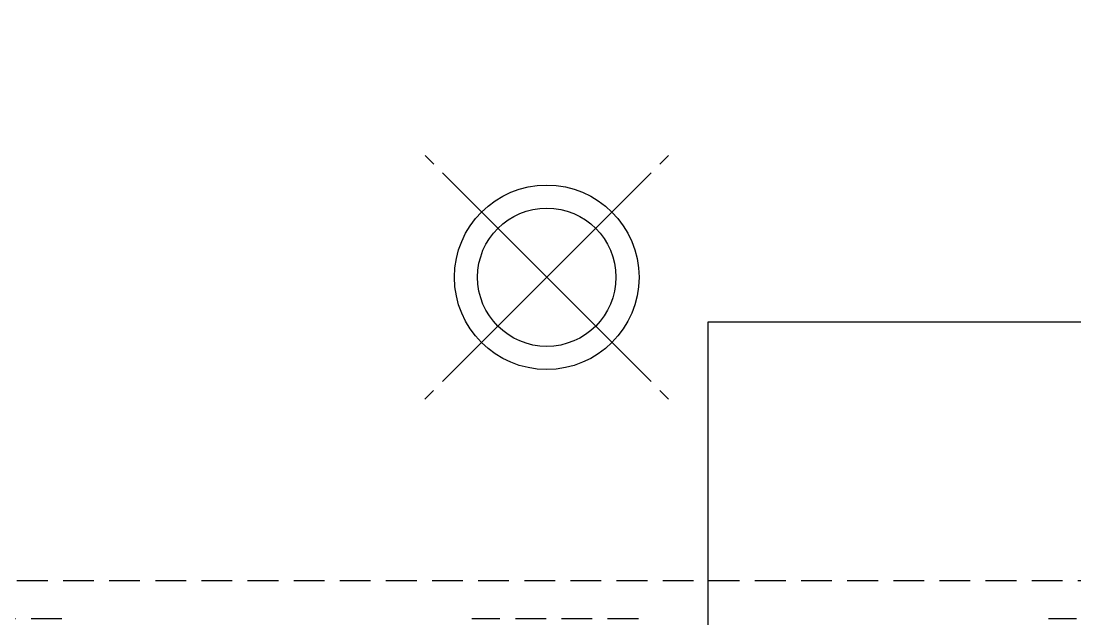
# Model space of a CAD drawing. Header units: inches. Extents: x -53835 to 52744, y -79586 to -50910.
# Drawn here: x 18349 to 19720, y -63812 to -63034 of the extents above; entities that cross this region are included whole.
import ezdxf

# ---------------------------------------------------------------- set-up
doc = ezdxf.new("R2010")
doc.units = ezdxf.units.IN
doc.header["$LTSCALE"] = 50
doc.header["$MEASUREMENT"] = 0
doc.linetypes.add('DH-HID2', pattern=[1.2, 0.8, -0.4])
for name, color, linetype in [('08-HAT', 8, 'Continuous'), ('FU-FURM', 251, 'DH-HID2'), ('HAT', 5, 'Continuous'), ('U-LANP', 6, 'Continuous')]:
    doc.layers.add(name, color=color, linetype=linetype)
picture_1 = doc.add_image_def('image1.jpg', size_in_pixel=(460, 285))

# ---------------------------------------------------------------- blocks, each defined once
blk = doc.blocks.new('cjswjdehds')
at = {"layer": 'FU-FURM', "color": 8}
for p, q in [((18402.4, -63811.7), (18185.8, -63811.7)), ((19152.4, -63811.7), (18935.8, -63811.7)), ((19902.4, -63811.7), (19685.8, -63811.7))]:
    blk.add_line(p, q, dxfattribs=at)
blk.add_lwpolyline([(18044.1, -62961.7), (18044.1, -63761.7), (20044.1, -63761.7), (20044.1, -62961.7)], close=True, dxfattribs=at)
blk = doc.blocks.new('A$C08B77260')
at = {"layer": 'HAT', "color": 1}
for p, q in [((186.7, 373.3), (186.7, 360)), ((186.7, 346.7), (186.7, 26.7)), ((0, 186.7), (13.3, 186.7)), ((346.7, 186.7), (26.7, 186.7)), ((373.3, 186.7), (360, 186.7)), ((186.7, 0), (186.7, 13.3))]:
    blk.add_line(p, q, dxfattribs=at)
at = {"layer": 'U-LANP', "color": 4}
blk.add_circle((186.7, 186.7), 100, dxfattribs=at)
at = {"layer": 'U-LANP', "color": 8}
blk.add_circle((186.7, 186.7), 75, dxfattribs=at)

msp = doc.modelspace()

# ---------------------------------------------------------------- block references
msp.add_blockref('cjswjdehds', (0, 0))
at = {"xscale": 1.2, "yscale": 1.2, "zscale": 1.2, "rotation": 45}
msp.add_blockref('A$C08B77260', (19033.226, -63684.028), dxfattribs=at)

# ---------------------------------------------------------------- pictures from other files: only their frames are drawn
at = {"layer": '08-HAT'}
image = msp.add_image(picture_1, insert=(19243.342, -63869.116), size_in_units=(716.438, 443.88), dxfattribs=at)
image.dxf.flags = 7

doc.saveas('drawing.dxf')
